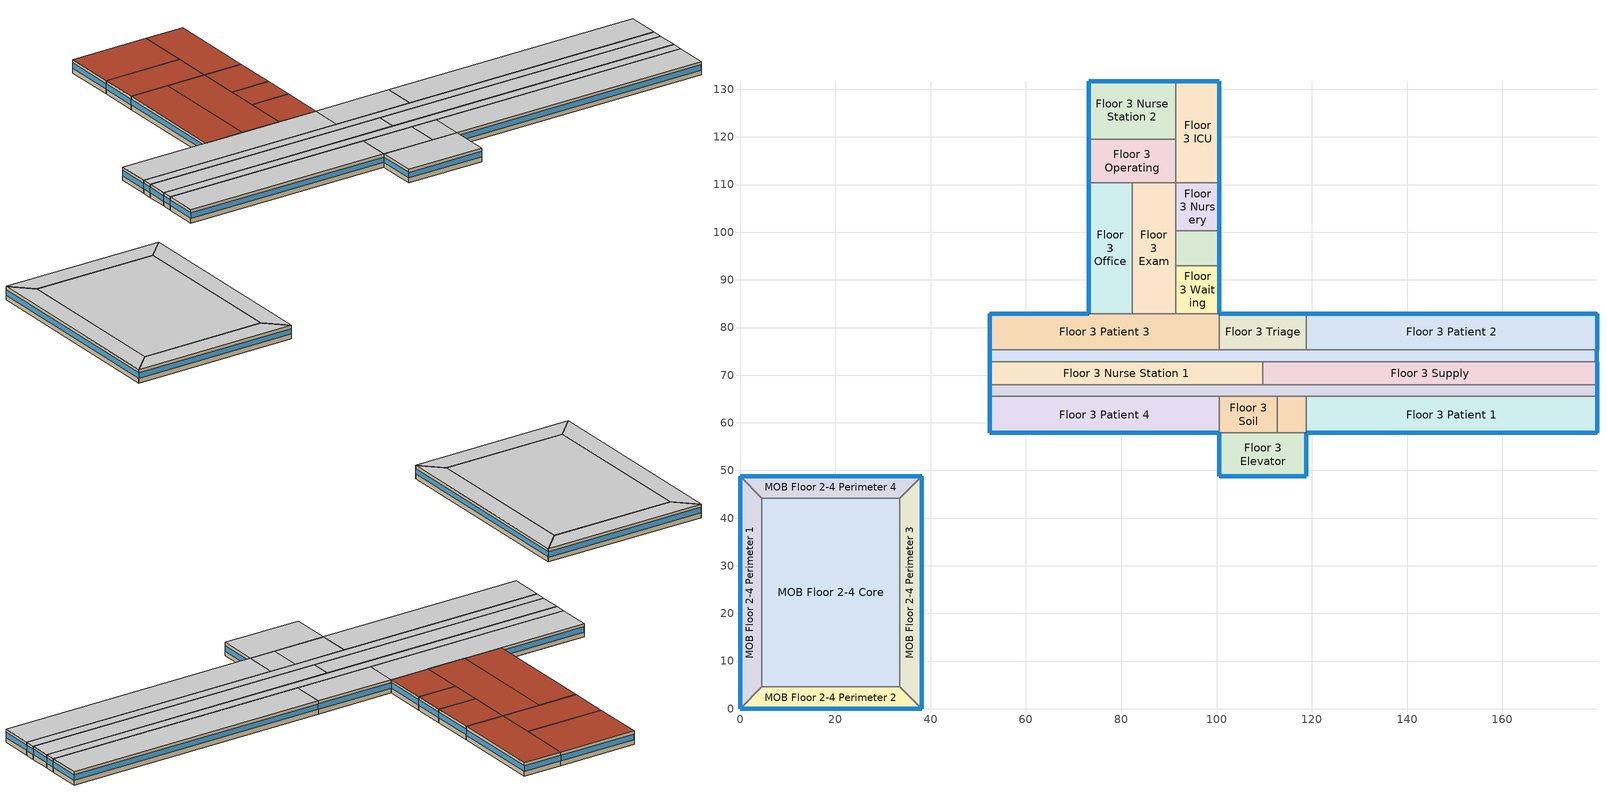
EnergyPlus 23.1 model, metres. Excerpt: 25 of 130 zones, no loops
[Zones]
Floor 3 Clean
 floor adiabatic (INT-FLOOR-TOPSIDE): 118.87,65.53 118.87,57.91 112.78,57.91 112.78,65.53 z6.1
 wall adiabatic (Standard_Int-Wall): 112.78,65.53 112.78,57.91 118.87,57.91 118.87,65.53 112.78,65.53 z6.1:9.14
 ceiling adiabatic (INT-FLOOR-UNDERSIDE): 112.78,65.53 112.78,57.91 118.87,57.91 118.87,65.53 z9.14
MOB Floor 2-4 Perimeter 4
 floor adiabatic (INT-FLOOR-TOPSIDE): 38.1,48.77 33.53,44.2 4.57,44.2 0,48.77 z6.1
 wall outside (Steel-Framed_R-13 + R-3.8 ci_Ext-wall): 38.1,48.77 0,48.77 z6.1:9.14
 wall adiabatic (Standard_Int-Wall): 0,48.77 4.57,44.2 33.53,44.2 38.1,48.77 z6.1:9.14
 window (std_window_UValue_3.237_SHGC_0.49_VT_0.622): 38.05,48.77 0.05,48.77 z7.2:8.42
 ceiling adiabatic (INT-FLOOR-UNDERSIDE): 0,48.77 4.57,44.2 33.53,44.2 38.1,48.77 z9.14
Floor 3 Exam
 floor adiabatic (INT-FLOOR-TOPSIDE): 91.44,110.34 91.44,82.91 82.3,82.91 82.3,110.34 z6.1
 wall adiabatic (Standard_Int-Wall): 91.44,110.34 82.3,110.34 82.3,82.91 91.44,82.91 91.44,110.34 z6.1:9.14
 roof outside (IEAD_R-15 ci_Roof): 82.3,110.34 82.3,82.91 91.44,82.91 91.44,110.34 z9.14
Floor 3 Nurse Station 2
 floor adiabatic (INT-FLOOR-TOPSIDE): 91.44,131.67 91.44,119.48 73.15,119.48 73.15,131.67 z6.1
 wall outside (Steel-Framed_R-13 + R-3.8 ci_Ext-wall): 91.44,131.67 73.15,131.67 73.15,119.48 z6.1:9.14
 wall adiabatic (Standard_Int-Wall): 73.15,119.48 91.44,119.48 91.44,131.67 z6.1:9.14
 window (std_window_UValue_3.237_SHGC_0.49_VT_0.622): 91.39,131.67 73.2,131.67 z7.2:8.42
 window (std_window_UValue_3.237_SHGC_0.39_VT_0.495_west): 73.15,131.62 73.15,119.53 z7.2:8.43
 roof outside (IEAD_R-15 ci_Roof): 73.15,131.67 73.15,119.48 91.44,119.48 91.44,131.67 z9.14
Floor 3 Patient 2
 floor adiabatic (INT-FLOOR-TOPSIDE): 179.83,82.91 179.83,75.29 118.87,75.29 118.87,82.91 z6.1
 wall outside (Steel-Framed_R-13 + R-3.8 ci_Ext-wall): 179.83,75.29 179.83,82.91 118.87,82.91 z6.1:9.14
 wall adiabatic (Standard_Int-Wall): 118.87,82.91 118.87,75.29 179.83,75.29 z6.1:9.14
 window (std_window_UValue_3.237_SHGC_0.39_VT_0.495_east): 179.83,75.34 179.83,82.86 z7.2:8.43
 window (std_window_UValue_3.237_SHGC_0.49_VT_0.622): 179.78,82.91 118.92,82.91 z7.2:8.42
 ceiling adiabatic (INT-FLOOR-UNDERSIDE): 118.87,82.91 118.87,75.29 179.83,75.29 179.83,82.91 z9.14
Floor 3 Operating
 floor adiabatic (INT-FLOOR-TOPSIDE): 91.44,119.48 91.44,110.34 73.15,110.34 73.15,119.48 z6.1
 wall outside (Steel-Framed_R-13 + R-3.8 ci_Ext-wall): 73.15,119.48 73.15,110.34 z6.1:9.14
 wall adiabatic (Standard_Int-Wall): 73.15,110.34 91.44,110.34 91.44,119.48 73.15,119.48 z6.1:9.14
 window (std_window_UValue_3.237_SHGC_0.39_VT_0.495_west): 73.15,119.43 73.15,110.39 z7.2:8.43
 roof outside (IEAD_R-15 ci_Roof): 73.15,119.48 73.15,110.34 91.44,110.34 91.44,119.48 z9.14
Floor 3 Nursery
 floor adiabatic (INT-FLOOR-TOPSIDE): 100.58,110.34 100.58,100.28 91.44,100.28 91.44,110.34 z6.1
 wall outside (Steel-Framed_R-13 + R-3.8 ci_Ext-wall): 100.58,100.28 100.58,110.34 z6.1:9.14
 wall adiabatic (Standard_Int-Wall): 100.58,110.34 91.44,110.34 91.44,100.28 100.58,100.28 z6.1:9.14
 window (std_window_UValue_3.237_SHGC_0.39_VT_0.495_east): 100.58,100.33 100.58,110.29 z7.2:8.43
 roof outside (IEAD_R-15 ci_Roof): 91.44,110.34 91.44,100.28 100.58,100.28 100.58,110.34 z9.14
MOB Floor 2-4 Perimeter 2
 floor adiabatic (INT-FLOOR-TOPSIDE): 38.1,0 0,0 4.57,4.57 33.53,4.57 z6.1
 wall outside (Steel-Framed_R-13 + R-3.8 ci_Ext-wall): 0,0 38.1,0 z6.1:9.14
 wall adiabatic (Standard_Int-Wall): 38.1,0 33.53,4.57 4.57,4.57 0,0 z6.1:9.14
 window (std_window_UValue_3.237_SHGC_0.39_VT_0.495): 0.05,0 38.05,0 z7.2:8.42
 ceiling adiabatic (INT-FLOOR-UNDERSIDE): 4.57,4.57 0,0 38.1,0 33.53,4.57 z9.14
Floor 3 Patient 1
 floor adiabatic (INT-FLOOR-TOPSIDE): 179.83,65.53 179.83,57.91 118.87,57.91 118.87,65.53 z6.1
 wall outside (Steel-Framed_R-13 + R-3.8 ci_Ext-wall): 118.87,57.91 179.83,57.91 179.83,65.53 z6.1:9.14
 wall adiabatic (Standard_Int-Wall): 179.83,65.53 118.87,65.53 118.87,57.91 z6.1:9.14
 window (std_window_UValue_3.237_SHGC_0.39_VT_0.495): 118.92,57.91 179.78,57.91 z7.2:8.42
 window (std_window_UValue_3.237_SHGC_0.39_VT_0.495_east): 179.83,57.96 179.83,65.48 z7.2:8.43
 ceiling adiabatic (INT-FLOOR-UNDERSIDE): 118.87,65.53 118.87,57.91 179.83,57.91 179.83,65.53 z9.14
MOB Floor 2-4 Perimeter 3
 floor adiabatic (INT-FLOOR-TOPSIDE): 38.1,48.77 38.1,0 33.53,4.57 33.53,44.2 z6.1
 wall outside (Steel-Framed_R-13 + R-3.8 ci_Ext-wall): 38.1,0 38.1,48.77 z6.1:9.14
 wall adiabatic (Standard_Int-Wall): 38.1,48.77 33.53,44.2 33.53,4.57 38.1,0 z6.1:9.14
 window (std_window_UValue_3.237_SHGC_0.39_VT_0.495_east): 38.1,0.05 38.1,48.72 z7.2:8.42
 ceiling adiabatic (INT-FLOOR-UNDERSIDE): 33.53,44.2 33.53,4.57 38.1,0 38.1,48.77 z9.14
Floor 3 Patient 3
 floor adiabatic (INT-FLOOR-TOPSIDE): 100.58,82.91 100.58,75.29 52.43,75.29 52.43,82.91 z6.1
 wall outside (Steel-Framed_R-13 + R-3.8 ci_Ext-wall): 73.15,82.91 52.43,82.91 52.43,75.29 z6.1:9.14
 wall adiabatic (Standard_Int-Wall): 52.43,75.29 100.58,75.29 100.58,82.91 73.15,82.91 z6.1:9.14
 window (std_window_UValue_3.237_SHGC_0.49_VT_0.622): 73.1,82.91 52.48,82.91 z7.2:8.42
 window (std_window_UValue_3.237_SHGC_0.39_VT_0.495_west): 52.43,82.86 52.43,75.34 z7.2:8.43
 ceiling adiabatic (INT-FLOOR-UNDERSIDE): 52.43,82.91 52.43,75.29 100.58,75.29 100.58,82.91 z9.14
MOB Floor 2-4 Perimeter 1
 floor adiabatic (INT-FLOOR-TOPSIDE): 0,48.77 4.57,44.2 4.57,4.57 0,0 z6.1
 wall outside (Steel-Framed_R-13 + R-3.8 ci_Ext-wall): 0,48.77 0,0 z6.1:9.14
 wall adiabatic (Standard_Int-Wall): 0,0 4.57,4.57 4.57,44.2 0,48.77 z6.1:9.14
 window (std_window_UValue_3.237_SHGC_0.39_VT_0.495_west): 0,48.72 0,0.05 z7.2:8.42
 ceiling adiabatic (INT-FLOOR-UNDERSIDE): 0,48.77 0,0 4.57,4.57 4.57,44.2 z9.14
Floor 3 Nurse Station 1
 floor adiabatic (INT-FLOOR-TOPSIDE): 109.73,72.85 109.73,67.97 52.43,67.97 52.43,72.85 z6.1
 wall outside (Steel-Framed_R-13 + R-3.8 ci_Ext-wall): 52.43,72.85 52.43,67.97 z6.1:9.14
 wall adiabatic (Standard_Int-Wall): 52.43,67.97 109.73,67.97 109.73,72.85 52.43,72.85 z6.1:9.14
 window (std_window_UValue_3.237_SHGC_0.39_VT_0.495_west): 52.43,72.8 52.43,68.02 z7.2:8.44
 ceiling adiabatic (INT-FLOOR-UNDERSIDE): 52.43,72.85 52.43,67.97 109.73,67.97 109.73,72.85 z9.14
Floor 3 Procedure
 floor adiabatic (INT-FLOOR-TOPSIDE): 100.58,100.28 100.58,92.96 91.44,92.96 91.44,100.28 z6.1
 wall outside (Steel-Framed_R-13 + R-3.8 ci_Ext-wall): 100.58,92.96 100.58,100.28 z6.1:9.14
 wall adiabatic (Standard_Int-Wall): 100.58,100.28 91.44,100.28 91.44,92.96 100.58,92.96 z6.1:9.14
 window (std_window_UValue_3.237_SHGC_0.39_VT_0.495_east): 100.58,93.01 100.58,100.23 z7.2:8.43
 roof outside (IEAD_R-15 ci_Roof): 91.44,100.28 91.44,92.96 100.58,92.96 100.58,100.28 z9.14
MOB Floor 2-4 Core
 floor adiabatic (INT-FLOOR-TOPSIDE): 33.53,44.2 33.53,4.57 4.57,4.57 4.57,44.2 z6.1
 wall adiabatic (Standard_Int-Wall): 4.57,44.2 4.57,4.57 33.53,4.57 33.53,44.2 4.57,44.2 z6.1:9.14
 ceiling adiabatic (INT-FLOOR-UNDERSIDE): 4.57,44.2 4.57,4.57 33.53,4.57 33.53,44.2 z9.14
Floor 3 Supply
 floor adiabatic (INT-FLOOR-TOPSIDE): 179.83,72.85 179.83,67.97 109.73,67.97 109.73,72.85 z6.1
 wall outside (Steel-Framed_R-13 + R-3.8 ci_Ext-wall): 179.83,67.97 179.83,72.85 z6.1:9.14
 wall adiabatic (Standard_Int-Wall): 179.83,72.85 109.73,72.85 109.73,67.97 179.83,67.97 z6.1:9.14
 window (std_window_UValue_3.237_SHGC_0.39_VT_0.495_east): 179.83,68.02 179.83,72.8 z7.2:8.44
 ceiling adiabatic (INT-FLOOR-UNDERSIDE): 109.73,72.85 109.73,67.97 179.83,67.97 179.83,72.85 z9.14
Floor 3 Patient 4
 floor adiabatic (INT-FLOOR-TOPSIDE): 100.58,65.53 100.58,57.91 52.43,57.91 52.43,65.53 z6.1
 wall outside (Steel-Framed_R-13 + R-3.8 ci_Ext-wall): 52.43,65.53 52.43,57.91 100.58,57.91 z6.1:9.14
 wall adiabatic (Standard_Int-Wall): 100.58,57.91 100.58,65.53 52.43,65.53 z6.1:9.14
 window (std_window_UValue_3.237_SHGC_0.39_VT_0.495_west): 52.43,65.48 52.43,57.96 z7.2:8.43
 window (std_window_UValue_3.237_SHGC_0.39_VT_0.495): 52.48,57.91 100.53,57.91 z7.2:8.42
 ceiling adiabatic (INT-FLOOR-UNDERSIDE): 52.43,65.53 52.43,57.91 100.58,57.91 100.58,65.53 z9.14
Floor 3 Waiting
 floor adiabatic (INT-FLOOR-TOPSIDE): 100.58,92.96 100.58,82.91 91.44,82.91 91.44,92.96 z6.1
 wall outside (Steel-Framed_R-13 + R-3.8 ci_Ext-wall): 100.58,82.91 100.58,92.96 z6.1:9.14
 wall adiabatic (Standard_Int-Wall): 100.58,92.96 91.44,92.96 91.44,82.91 100.58,82.91 z6.1:9.14
 window (std_window_UValue_3.237_SHGC_0.39_VT_0.495_east): 100.58,82.96 100.58,92.91 z7.2:8.43
 roof outside (IEAD_R-15 ci_Roof): 91.44,92.96 91.44,82.91 100.58,82.91 100.58,92.96 z9.14
Floor 3 Office
 floor adiabatic (INT-FLOOR-TOPSIDE): 82.3,110.34 82.3,82.91 73.15,82.91 73.15,110.34 z6.1
 wall outside (Steel-Framed_R-13 + R-3.8 ci_Ext-wall): 73.15,110.34 73.15,82.91 z6.1:9.14
 wall adiabatic (Standard_Int-Wall): 73.15,82.91 82.3,82.91 82.3,110.34 73.15,110.34 z6.1:9.14
 window (std_window_UValue_3.237_SHGC_0.39_VT_0.495_west): 73.15,110.29 73.15,82.96 z7.2:8.42
 roof outside (IEAD_R-15 ci_Roof): 73.15,110.34 73.15,82.91 82.3,82.91 82.3,110.34 z9.14
Floor 3 Triage
 floor adiabatic (INT-FLOOR-TOPSIDE): 118.87,82.91 118.87,75.29 100.58,75.29 100.58,82.91 z6.1
 wall outside (Steel-Framed_R-13 + R-3.8 ci_Ext-wall): 118.87,82.91 100.58,82.91 z6.1:9.14
 wall adiabatic (Standard_Int-Wall): 100.58,82.91 100.58,75.29 118.87,75.29 118.87,82.91 z6.1:9.14
 window (std_window_UValue_3.237_SHGC_0.49_VT_0.622): 118.82,82.91 100.63,82.91 z7.2:8.42
 ceiling adiabatic (INT-FLOOR-UNDERSIDE): 100.58,82.91 100.58,75.29 118.87,75.29 118.87,82.91 z9.14
Floor 3 Soil
 floor adiabatic (INT-FLOOR-TOPSIDE): 112.78,65.53 112.78,57.91 100.58,57.91 100.58,65.53 z6.1
 wall adiabatic (Standard_Int-Wall): 100.58,65.53 100.58,57.91 112.78,57.91 112.78,65.53 100.58,65.53 z6.1:9.14
 ceiling adiabatic (INT-FLOOR-UNDERSIDE): 100.58,65.53 100.58,57.91 112.78,57.91 112.78,65.53 z9.14
Floor 3 Patient Corridor 1
 floor adiabatic (INT-FLOOR-TOPSIDE): 179.83,67.97 179.83,65.53 52.43,65.53 52.43,67.97 z6.1
 wall outside (Steel-Framed_R-13 + R-3.8 ci_Ext-wall): 179.83,65.53 179.83,67.97 / 52.43,67.97 52.43,65.53 z6.1:9.14
 wall adiabatic (Standard_Int-Wall): 179.83,67.97 52.43,67.97 / 52.43,65.53 179.83,65.53 z6.1:9.14
 window (std_window_UValue_3.237_SHGC_0.39_VT_0.495_east): 179.83,65.58 179.83,67.92 z7.2:8.47
 window (std_window_UValue_3.237_SHGC_0.39_VT_0.495_west): 52.43,67.92 52.43,65.58 z7.2:8.47
 ceiling adiabatic (INT-FLOOR-UNDERSIDE): 52.43,67.97 52.43,65.53 179.83,65.53 179.83,67.97 z9.14
Floor 3 ICU
 floor adiabatic (INT-FLOOR-TOPSIDE): 100.58,131.67 100.58,110.34 91.44,110.34 91.44,131.67 z6.1
 wall outside (Steel-Framed_R-13 + R-3.8 ci_Ext-wall): 100.58,110.34 100.58,131.67 91.44,131.67 z6.1:9.14
 wall adiabatic (Standard_Int-Wall): 91.44,131.67 91.44,110.34 100.58,110.34 z6.1:9.14
 window (std_window_UValue_3.237_SHGC_0.39_VT_0.495_east): 100.58,110.39 100.58,131.62 z7.2:8.42
 window (std_window_UValue_3.237_SHGC_0.49_VT_0.622): 100.53,131.67 91.49,131.67 z7.2:8.43
 roof outside (IEAD_R-15 ci_Roof): 91.44,131.67 91.44,110.34 100.58,110.34 100.58,131.67 z9.14
Floor 3 Elevator
 floor adiabatic (INT-FLOOR-TOPSIDE): 118.87,57.91 118.87,48.77 100.58,48.77 100.58,57.91 z6.1
 wall outside (Steel-Framed_R-13 + R-3.8 ci_Ext-wall): 100.58,57.91 100.58,48.77 118.87,48.77 118.87,57.91 z6.1:9.14
 wall adiabatic (Standard_Int-Wall): 118.87,57.91 100.58,57.91 z6.1:9.14
 window (std_window_UValue_3.237_SHGC_0.39_VT_0.495_west): 100.58,57.86 100.58,48.82 z7.2:8.43
 window (std_window_UValue_3.237_SHGC_0.39_VT_0.495): 100.63,48.77 118.82,48.77 z7.2:8.42
 window (std_window_UValue_3.237_SHGC_0.39_VT_0.495_east): 118.87,48.82 118.87,57.86 z7.2:8.43
 ceiling adiabatic (INT-FLOOR-UNDERSIDE): 100.58,57.91 100.58,48.77 118.87,48.77 118.87,57.91 z9.14
Floor 3 Patient Corridor 2
 floor adiabatic (INT-FLOOR-TOPSIDE): 179.83,75.29 179.83,72.85 52.43,72.85 52.43,75.29 z6.1
 wall outside (Steel-Framed_R-13 + R-3.8 ci_Ext-wall): 179.83,72.85 179.83,75.29 / 52.43,75.29 52.43,72.85 z6.1:9.14
 wall adiabatic (Standard_Int-Wall): 52.43,72.85 179.83,72.85 / 179.83,75.29 52.43,75.29 z6.1:9.14
 window (std_window_UValue_3.237_SHGC_0.39_VT_0.495_east): 179.83,72.9 179.83,75.24 z7.2:8.47
 window (std_window_UValue_3.237_SHGC_0.39_VT_0.495_west): 52.43,75.24 52.43,72.9 z7.2:8.47
 ceiling adiabatic (INT-FLOOR-UNDERSIDE): 52.43,75.29 52.43,72.85 179.83,72.85 179.83,75.29 z9.14
[Building]
Large Hospital TSD Baseline Model: Loads convergence tolerance value=0.04; Maximum number of warmup days=25; Minimum number of warmup days=6; North axis=0; Solar distribution=FullInteriorAndExterior; Temperature convergence tolerance value=0.2; Terrain=City
[Site:GroundTemperature:BuildingSurface]
19.527, 19.502, 19.536, 19.598, 20.002, 21.64, 22.225, 22.375, 21.449, 20.121, 19.802, 19.633
[Site:Location]
USA IL-CHICAGO-OHARE: Elevation=190; Latitude=41.77; Longitude=-87.75; Time zone=-6
[Site:WaterMainsTemperature]
Annual average outdoor air temperature=9.69; Calculation method=Correlation; Maximum difference in monthly average outdoor air temperatures=28.1
[SizingPeriod:DesignDay] Barometric pressure=99063; Day of month=21; Daylight saving time indicator=No; Humidity condition type=WetBulb; Rain indicator=No; Snow indicator=No; Solar model indicator=ASHRAEClearSky
Name | Daily dry bulb temperature range | Day type | Maximum dry bulb temperature | Month | Sky clearness | Wetbulb or dewpoint at maximum dry bulb | Wind direction | Wind speed
CHICAGO Ann Clg .4% Condns DB=>MWB | 10.7 | SummerDesignDay | 33.2 | 7 | 1 | 23.8 | 230 | 5.3
CHICAGO Ann Clg .4% Condns WB=>MDB | 10.7 | SummerDesignDay | 31.2 | 7 | 1 | 25.5 | 230 | 5.3
CHICAGO Ann Htg 99.6% Condns DB | 0 | WinterDesignDay | -20.6 | 1 | 0 | -20.6 | 270 | 4.9
[Construction]
IEAD_R-15 ci_Roof: Roof Membrane, Roof Insulation, Metal Decking
INT-FLOOR-TOPSIDE: Std MAT-CC05 4  MW CONCRETE, Std CP02 CARPET PAD
INT-FLOOR-UNDERSIDE: Std CP02 CARPET PAD, Std MAT-CC05 4  MW CONCRETE
InteriorFurnishings: Std Wood 6inch
Standard_Int-Wall: GP01 1/2 GYPSUM, GP01 1/2 GYPSUM
Steel-Framed_R-13 + R-3.8 ci_Ext-wall: MAT-SHEATH, Wall Insulation [6], 1/2IN Gypsum
std_window_UValue_3.237_SHGC_0.39_VT_0.495; std_window_UValue_3.237_SHGC_0.39_VT_0.495_east; std_window_UValue_3.237_SHGC_0.39_VT_0.495_west: Theoretical Glass [131]
std_window_UValue_3.237_SHGC_0.49_VT_0.622: Theoretical Glass [132]
[Material] Thermal absorptance=0.9
Name | Conductivity | Density | Roughness | Solar absorptance | Specific heat | Thickness | Visible absorptance
1/2IN Gypsum | 0.16 | 784.9 | Smooth | 0.92 | 830 | 0.0127 | 0.92
GP01 1/2 GYPSUM | 0.16 | 800 | Smooth | 0.7 | 1090 | 0.0127 | 0.5
Metal Decking | 45.006 | 7680 | MediumSmooth | 0.7 | 418.4 | 0.0015 | 0.3
Roof Insulation | 0.049 | 265 | MediumRough | 0.7 | 836.8 | 0.125 | 0.7
Roof Membrane | 0.16 | 1121.29 | VeryRough | 0.7 | 1460 | 0.0095 | 0.7
Std MAT-CC05 4  MW CONCRETE | 0.858 | 1968 | Rough | 0.7 | 836.8 | 0.1 | 0.2
Std Wood 6inch | 0.12 | 540 | MediumSmooth | 0.7 | 1210 | 0.15 | 0.7
Wall Insulation [6] | 0.045 | 265 | MediumRough | 0.7 | 836.8 | 0.0678 | 0.7
[Material:NoMass] Solar absorptance=0.7; Thermal absorptance=0.9
Name | Roughness | Thermal resistance | Visible absorptance
MAT-SHEATH | Rough | 0.3626 | 0.7
Std CP02 CARPET PAD | VeryRough | 0.21648 | 0.8
[WindowMaterial:Glazing] Back side infrared hemispherical emissivity=0.9; Conductivity=0.0199; Dirt correction factor for solar and visible transmittance=1; Front side infrared hemispherical emissivity=0.9; Infrared transmittance at normal incidence=0; Optical data type=SpectralAverage; Solar diffusing=No; Thickness=0.003
Name | Back side solar reflectance at normal incidence | Back side visible reflectance at normal incidence | Front side solar reflectance at normal incidence | Front side visible reflectance at normal incidence | Solar transmittance at normal incidence | Visible transmittance at normal incidence
Theoretical Glass [131] | 0.5668 | 0.455 | 0.5668 | 0.455 | 0.3832 | 0.495
Theoretical Glass [132] | 0.4674 | 0.3284 | 0.4674 | 0.3284 | 0.4826 | 0.6216
[ElectricEquipment] Design level calculation method=EquipmentLevel; End use subcategory=General; Fraction latent=0; Fraction lost=0; Fraction radiant=0.5
Name | Design level | Schedule | Zone or zonelist or space or spacelist
Floor 3 Clean_ElecPlug_Equip | 1000.1 | BLDG_EQUIP_SCH_24_7 | Floor 3 Clean
Floor 3 Elevator_ElecPlug_Equip | 180.6035 | BLDG_EQUIP_SCH_24_7 | Floor 3 Elevator
Floor 3 Exam_ElecPlug_Equip | 2699.02 | BLDG_EQUIP_SCH_OFFICE | Floor 3 Exam
Floor 3 ICU_ElecPlug_Equip; Floor 3 ICU_ElecProcess_Equip | 2099.24 | BLDG_EQUIP_SCH_24_7 | Floor 3 ICU
Floor 3 Nurse Station 1_ElecPlug_Equip | 751.7268 | BLDG_EQUIP_SCH_24_7 | Floor 3 Nurse Station 1
Floor 3 Nurse Station 1_ElecProcess_Equip | 1503.45 | BLDG_EQUIP_SCH_24_7 | Floor 3 Nurse Station 1
Floor 3 Nurse Station 2_ElecPlug_Equip | 599.782 | BLDG_EQUIP_SCH_24_7 | Floor 3 Nurse Station 2
Floor 3 Nurse Station 2_ElecProcess_Equip | 1199.56 | BLDG_EQUIP_SCH_24_7 | Floor 3 Nurse Station 2
Floor 3 Nursery_ElecPlug_Equip | 989.6403 | BLDG_EQUIP_SCH_24_7 | Floor 3 Nursery
Floor 3 Office_ElecPlug_Equip | 1349.51 | BLDG_EQUIP_SCH_OFFICE | Floor 3 Office
Floor 3 Operating_ElecPlug_Equip | 1799.42 | BLDG_EQUIP_SCH_24_7 | Floor 3 Operating
Floor 3 Operating_ElecProcess_Equip | 5399.95 | BLDG_EQUIP_SCH_24_7 | Floor 3 Operating
Floor 3 Patient 1_ElecPlug_Equip | 4998.18 | BLDG_EQUIP_SCH_24_7 | Floor 3 Patient 1
Floor 3 Patient 2_ElecPlug_Equip | 4998.18 | BLDG_EQUIP_SCH_24_7 | Floor 3 Patient 2
Floor 3 Patient 3_ElecPlug_Equip | 3948.565 | BLDG_EQUIP_SCH_24_7 | Floor 3 Patient 3
Floor 3 Patient 4_ElecPlug_Equip | 3948.565 | BLDG_EQUIP_SCH_24_7 | Floor 3 Patient 4
Floor 3 Patient Corridor 1_ElecPlug_Equip | 335.5201 | BLDG_EQUIP_SCH_24_7 | Floor 3 Patient Corridor 1
Floor 3 Patient Corridor 2_ElecPlug_Equip | 335.5201 | BLDG_EQUIP_SCH_24_7 | Floor 3 Patient Corridor 2
Floor 3 Procedure_ElecPlug_Equip | 719.7384 | BLDG_EQUIP_SCH_OFFICE | Floor 3 Procedure
Floor 3 Procedure_ElecProcess_Equip | 2159.88 | BLDG_EQUIP_SCH_OFFICE | Floor 3 Procedure
Floor 3 Supply_ElecPlug_Equip | 3678.66 | BLDG_EQUIP_SCH_24_7 | Floor 3 Supply
Floor 3 Triage_ElecPlug_Equip | 1499.46 | BLDG_EQUIP_SCH_24_7 | Floor 3 Triage
Floor 3 Waiting_ElecPlug_Equip | 99.3319 | BLDG_EQUIP_SCH_24_7 | Floor 3 Waiting
MOB Floor 2-4 Core_ElecPlug_Equip | 6172.76 | BLDG_EQUIP_SCH_OFFICE | MOB Floor 2-4 Core
MOB Floor 2-4 Perimeter 1_ElecPlug_Equip | 1087.1 | BLDG_EQUIP_SCH_OFFICE | MOB Floor 2-4 Perimeter 1
MOB Floor 2-4 Perimeter 2_ElecPlug_Equip | 824.7003 | BLDG_EQUIP_SCH_OFFICE | MOB Floor 2-4 Perimeter 2
MOB Floor 2-4 Perimeter 3_ElecPlug_Equip | 1087.1 | BLDG_EQUIP_SCH_OFFICE | MOB Floor 2-4 Perimeter 3
MOB Floor 2-4 Perimeter 4_ElecPlug_Equip | 824.7003 | BLDG_EQUIP_SCH_OFFICE | MOB Floor 2-4 Perimeter 4
[Exterior:FuelEquipment]
MOB Floor 5 Perimeter 4_Building Elevators: Design level=203699; End use subcategory=General; Fuel use type=Electricity; Schedule=BLDG_ELEVATORS
[Exterior:Lights]
Exterior Facade Lighting: Control option=AstronomicalClock; Design level=11750; End use subcategory=Exterior Facade Lighting; Schedule=ALWAYS_ON
[InternalMass] Construction=InteriorFurnishings
Name | Zone or zonelist | Surface area
Floor 3 Clean Internal Mass | Floor 3 Clean | 92.903
Floor 3 Elevator Internal Mass | Floor 3 Elevator | 334.4509
Floor 3 Exam Internal Mass | Floor 3 Exam | 501.6764
Floor 3 ICU Internal Mass | Floor 3 ICU | 390.1928
Floor 3 Nurse Station 1 Internal Mass | Floor 3 Nurse Station 1 | 558.9047
Floor 3 Nurse Station 2 Internal Mass | Floor 3 Nurse Station 2 | 445.9346
Floor 3 Nursery Internal Mass | Floor 3 Nursery | 183.948
Floor 3 Office Internal Mass | Floor 3 Office | 501.6764
Floor 3 Operating Internal Mass | Floor 3 Operating | 334.4656
Floor 3 Patient 1 Internal Mass | Floor 3 Patient 1 | 929.0304
Floor 3 Patient 2 Internal Mass | Floor 3 Patient 2 | 929.0304
Floor 3 Patient 3 Internal Mass | Floor 3 Patient 3 | 733.934
Floor 3 Patient 4 Internal Mass | Floor 3 Patient 4 | 733.934
Floor 3 Patient Corridor 1 Internal Mass | Floor 3 Patient Corridor 1 | 621.3336
Floor 3 Patient Corridor 2 Internal Mass | Floor 3 Patient Corridor 2 | 621.3336
Floor 3 Procedure Internal Mass | Floor 3 Procedure | 133.7804
Floor 3 Soil Internal Mass | Floor 3 Soil | 185.8061
Floor 3 Supply Internal Mass | Floor 3 Supply | 683.7664
Floor 3 Triage Internal Mass | Floor 3 Triage | 278.7091
Floor 3 Waiting Internal Mass | Floor 3 Waiting | 183.948
MOB Floor 2-4 Core Internal Mass | MOB Floor 2-4 Core | 2294.71
MOB Floor 2-4 Perimeter 1 Internal Mass | MOB Floor 2-4 Perimeter 1 | 404.1282
MOB Floor 2-4 Perimeter 2 Internal Mass | MOB Floor 2-4 Perimeter 2 | 306.58
MOB Floor 2-4 Perimeter 3 Internal Mass | MOB Floor 2-4 Perimeter 3 | 404.1282
MOB Floor 2-4 Perimeter 4 Internal Mass | MOB Floor 2-4 Perimeter 4 | 306.58
[Lights] Design level calculation method=LightingLevel; End use subcategory=General; Fraction radiant=0.7; Fraction replaceable=1; Fraction visible=0.2; Return air fraction=0; Return air fraction calculated from plenum temperature=No
Name | Lighting level | Schedule | Zone or zonelist or space or spacelist
Floor 3 Clean_Lights | 549.986 | BLDG_LIGHT_SCH_24_7 | Floor 3 Clean
Floor 3 Elevator_Lights | 2339.48 | BLDG_LIGHT_SCH_24_7 | Floor 3 Elevator
Floor 3 Exam_Lights | 4051.04 | BLDG_LIGHT_SCH_OFFICE | Floor 3 Exam
Floor 3 ICU_Lights | 1679.78 | BLDG_LIGHT_SCH_24_7 | Floor 3 ICU
Floor 3 Nurse Station 1_Lights | 3006.91 | BLDG_LIGHT_SCH_24_7 | Floor 3 Nurse Station 1
Floor 3 Nurse Station 2_Lights | 2399.13 | BLDG_LIGHT_SCH_24_7 | Floor 3 Nurse Station 2
Floor 3 Nursery_Lights | 594.1521 | BLDG_LIGHT_SCH_24_7 | Floor 3 Nursery
Floor 3 Office_Lights | 2969.92 | BLDG_LIGHT_SCH_OFFICE | Floor 3 Office
Floor 3 Operating_Lights | 3960.07 | BLDG_LIGHT_SCH_24_7 | Floor 3 Operating
Floor 3 Patient 1_Lights | 3497.8 | BLDG_LIGHT_SCH_PATIENT | Floor 3 Patient 1
Floor 3 Patient 2_Lights | 3497.8 | BLDG_LIGHT_SCH_PATIENT | Floor 3 Patient 2
Floor 3 Patient 3_Lights | 2763.26 | BLDG_LIGHT_SCH_PATIENT | Floor 3 Patient 3
Floor 3 Patient 4_Lights | 2763.26 | BLDG_LIGHT_SCH_PATIENT | Floor 3 Patient 4
Floor 3 Patient Corridor 1_Lights | 3342.77 | BLDG_LIGHT_SCH_24_7 | Floor 3 Patient Corridor 1
Floor 3 Patient Corridor 2_Lights | 3342.77 | BLDG_LIGHT_SCH_24_7 | Floor 3 Patient Corridor 2
Floor 3 Procedure_Lights | 1943.83 | BLDG_LIGHT_SCH_OFFICE | Floor 3 Procedure
Floor 3 Soil_Lights | 1099.972 | BLDG_LIGHT_SCH_24_7 | Floor 3 Soil
Floor 3 Supply_Lights | 5152.18 | BLDG_LIGHT_SCH_24_7 | Floor 3 Supply
Floor 3 Triage_Lights | 4049.64 | BLDG_LIGHT_SCH_24_7 | Floor 3 Triage
Floor 3 Waiting_Lights | 1286.72 | BLDG_LIGHT_SCH_24_7 | Floor 3 Waiting
MOB Floor 2-4 Core_Lights | 13584.7 | BLDG_LIGHT_SCH_OFFICE | MOB Floor 2-4 Core
MOB Floor 2-4 Perimeter 1_Lights | 2392.44 | BLDG_LIGHT_SCH_OFFICE | MOB Floor 2-4 Perimeter 1
MOB Floor 2-4 Perimeter 2_Lights | 1814.95 | BLDG_LIGHT_SCH_OFFICE | MOB Floor 2-4 Perimeter 2
MOB Floor 2-4 Perimeter 3_Lights | 2392.44 | BLDG_LIGHT_SCH_OFFICE | MOB Floor 2-4 Perimeter 3
MOB Floor 2-4 Perimeter 4_Lights | 1814.95 | BLDG_LIGHT_SCH_OFFICE | MOB Floor 2-4 Perimeter 4
[People] Activity level schedule=ACTIVITY_SCH; Air velocity schedule=AIR_VELO_SCH; Clothing insulation calculation method=ClothingInsulationSchedule; Clothing insulation schedule=CLOTHING_SCH; Enable ashrae 55 comfort warnings=No; Fraction radiant=0.3; Mean radiant temperature calculation type=ZoneAveraged; Number of people calculation method=People; Sensible heat fraction=Autocalculate; Thermal comfort model 1 type=Fanger; Work efficiency schedule=WORK_EFF_SCH
Name | Number of people | Number of people schedule | Zone or zonelist or space or spacelist
Floor 3 Clean People | 2.4991 | BLDG_OCC_SCH_24_7 | Floor 3 Clean
Floor 3 Elevator People | 53.9971 | BLDG_OCC_SCH_24_7 | Floor 3 Elevator
Floor 3 Exam People | 13.4951 | BLDG_OCC_SCH_OFFICE | Floor 3 Exam
Floor 3 ICU People | 10.4962 | BLDG_OCC_SCH_24_7 | Floor 3 ICU
Floor 3 Nurse Station 1 People | 15.0345 | BLDG_OCC_SCH_24_7 | Floor 3 Nurse Station 1
Floor 3 Nurse Station 2 People | 11.9956 | BLDG_OCC_SCH_24_7 | Floor 3 Nurse Station 2
Floor 3 Nursery People | 4.9482 | BLDG_OCC_SCH_24_7 | Floor 3 Nursery
Floor 3 Office People | 13.4951 | BLDG_OCC_SCH_OFFICE | Floor 3 Office
Floor 3 Operating People | 8.9971 | BLDG_OCC_SCH_24_7 | Floor 3 Operating
Floor 3 Patient 1 People | 24.9909 | BLDG_OCC_SCH_PATIENT | Floor 3 Patient 1
Floor 3 Patient 2 People | 24.9909 | BLDG_OCC_SCH_PATIENT | Floor 3 Patient 2
Floor 3 Patient 3 People | 19.7428 | BLDG_OCC_SCH_PATIENT | Floor 3 Patient 3
Floor 3 Patient 4 People | 19.7428 | BLDG_OCC_SCH_PATIENT | Floor 3 Patient 4
Floor 3 Procedure People | 3.5987 | BLDG_OCC_SCH_OFFICE | Floor 3 Procedure
Floor 3 Soil People | 4.9982 | BLDG_OCC_SCH_24_7 | Floor 3 Soil
Floor 3 Triage People | 7.4973 | BLDG_OCC_SCH_24_7 | Floor 3 Triage
Floor 3 Waiting People | 29.6984 | BLDG_OCC_SCH_24_7 | Floor 3 Waiting
MOB Floor 2-4 Core People | 61.7276 | BLDG_OCC_SCH_OFFICE | MOB Floor 2-4 Core
MOB Floor 2-4 Perimeter 1 People | 10.871 | BLDG_OCC_SCH_OFFICE | MOB Floor 2-4 Perimeter 1
MOB Floor 2-4 Perimeter 2 People | 8.247 | BLDG_OCC_SCH_OFFICE | MOB Floor 2-4 Perimeter 2
MOB Floor 2-4 Perimeter 3 People | 10.871 | BLDG_OCC_SCH_OFFICE | MOB Floor 2-4 Perimeter 3
MOB Floor 2-4 Perimeter 4 People | 8.247 | BLDG_OCC_SCH_OFFICE | MOB Floor 2-4 Perimeter 4
[UtilityCost:Charge:Simple] Season=Annual
Name | Category variable | Cost per unit value or variable | Source variable | Tariff | Utility cost charge simple
UtilityCost:Charge:Simple 10 | EnergyCharges | 0.000536 | totalEnergy | PSI_CS_CommercialElectricService | QualPollutionControlAdjustEnergyCharge
UtilityCost:Charge:Simple 11 | EnergyCharges | 0.001127 | totalEnergy | PSI_CS_CommercialElectricService | SoxNoxRiderAdjustEnergyCharge
UtilityCost:Charge:Simple 12 | EnergyCharges | 2.1e-05 | totalEnergy | PSI_CS_CommercialElectricService | DSMRiderAdjustEnergyCharge
UtilityCost:Charge:Simple 13 | EnergyCharges | 3.4e-05 | totalEnergy | PSI_CS_CommercialElectricService | PurchPowerTrackerAdjustEnergyCharge
UtilityCost:Charge:Simple 14 | EnergyCharges | -0.000203 | totalEnergy | PSI_CS_CommercialElectricService | MidwestISOAdjustEnergyCharge
UtilityCost:Charge:Simple 15 | EnergyCharges | 0.000807 | totalEnergy | PSI_CS_CommercialElectricService | CleanCoalRiderEnergyCharge
UtilityCost:Charge:Simple 16 | Taxes | 0.08 | SubTotal | PSI_CS_CommercialElectricService | TaxofeightPercent
UtilityCost:Charge:Simple 17 | EnergyCharges | IN_MonthlyGasRates | totalEnergy | IN_EIAMonthlyRateGas | MonthlyRateGasCharge
UtilityCost:Charge:Simple 18 | Taxes | 0.08 | SubTotal | IN_EIAMonthlyRateGas | TaxofEightPercent
[UtilityCost:Qualify] Season=Annual; Threshold test=Count; Threshold value or variable=75; Variable=TotalDemand
Name | Number of months | Qualify type | Tariff | Utility cost qualify
UtilityCost:Qualify 1 | 12 | Minimum | PSI_LLF_LowLoadFactorService | MinDemand75kw
UtilityCost:Qualify 2 | 1 | Maximum | PSI_CS_CommercialElectricService | MaxDemand75kw
[UtilityCost:Tariff]
Name | Conversion factor choice | Group | Monthly charge or variable | Output meter | Demand window length
IN_EIAMonthlyRateGas | MCF | Comm Gas | 0 | NaturalGas:Facility
PSI_CS_CommercialElectricService | kWh | Comm Elect | 9.4 | ElectricityNet:Facility
PSI_LLF_LowLoadFactorService | kWh | Comm Elect | 15 | ElectricityNet:Facility | HalfHour
[UtilityCost:Variable]
IN_MonthlyGasRates: January value=8.22; February value=7.51; March value=8.97; April value=9.01; May value=9.16; June value=10.44; July value=10.32; August value=10.13; September value=9.2; October value=8.18; November value=7.83; December value=7.63; Tariff=IN_EIAMonthlyRateGas; Variable type=Currency
[Zone] Ceiling height=Autocalculate; Floor area=Autocalculate; Part of total floor area=Yes; Type=1
Name | Multiplier | Volume
Floor 3 Clean | 1 | 141.5842
Floor 3 Elevator | 1 | 509.7032
Floor 3 Exam; Floor 3 Office | 1 | 764.5549
Floor 3 ICU | 1 | 594.6538
Floor 3 Nurse Station 1 | 1 | 851.7707
Floor 3 Nurse Station 2 | 1 | 679.6043
Floor 3 Nursery; Floor 3 Waiting | 1 | 280.3368
Floor 3 Operating | 1 | 509.7255
Floor 3 Patient 1; Floor 3 Patient 2 | 1 | 1415.84
Floor 3 Patient 3; Floor 3 Patient 4 | 1 | 1118.52
Floor 3 Patient Corridor 1; Floor 3 Patient Corridor 2 | 1 | 946.9124
Floor 3 Procedure | 1 | 203.8813
Floor 3 Soil | 1 | 283.1685
Floor 3 Supply | 1 | 1042.06
Floor 3 Triage | 1 | 424.7527
MOB Floor 2-4 Core | 3 | 3497.13
MOB Floor 2-4 Perimeter 1; MOB Floor 2-4 Perimeter 3 | 3 | 615.8914
MOB Floor 2-4 Perimeter 2; MOB Floor 2-4 Perimeter 4 | 3 | 467.228
[ZoneInfiltration:DesignFlowRate] Constant term coefficient=1; Design flow rate calculation method=Flow/ExteriorWallArea; Flow rate per exterior surface area=0.000302; Schedule=INFIL_SCH; Temperature term coefficient=0; Velocity squared term coefficient=0; Velocity term coefficient=0
Name | Zone or zonelist or space or spacelist
Floor 3 Elevator_Infiltration | Floor 3 Elevator
Floor 3 ICU_Infiltration | Floor 3 ICU
Floor 3 Nurse Station 1_Infiltration | Floor 3 Nurse Station 1
Floor 3 Nurse Station 2_Infiltration | Floor 3 Nurse Station 2
Floor 3 Nursery_Infiltration | Floor 3 Nursery
Floor 3 Office_Infiltration | Floor 3 Office
Floor 3 Operating_Infiltration | Floor 3 Operating
Floor 3 Patient 1_Infiltration | Floor 3 Patient 1
Floor 3 Patient 2_Infiltration | Floor 3 Patient 2
Floor 3 Patient 3_Infiltration | Floor 3 Patient 3
Floor 3 Patient 4_Infiltration | Floor 3 Patient 4
Floor 3 Patient Corridor 1_Infiltration | Floor 3 Patient Corridor 1
Floor 3 Patient Corridor 2_Infiltration | Floor 3 Patient Corridor 2
Floor 3 Procedure_Infiltration | Floor 3 Procedure
Floor 3 Supply_Infiltration | Floor 3 Supply
Floor 3 Triage_Infiltration | Floor 3 Triage
Floor 3 Waiting_Infiltration | Floor 3 Waiting
MOB Floor 2-4 Perimeter 1_Infiltration | MOB Floor 2-4 Perimeter 1
MOB Floor 2-4 Perimeter 2_Infiltration | MOB Floor 2-4 Perimeter 2
MOB Floor 2-4 Perimeter 3_Infiltration | MOB Floor 2-4 Perimeter 3
MOB Floor 2-4 Perimeter 4_Infiltration | MOB Floor 2-4 Perimeter 4
[Schedule:Compact]
ACTIVITY_SCH: Through: 12/31, For: AllDays, Until: 24:00, 120
AIR_VELO_SCH: Through: 12/31, For: AllDays, Until: 24:00, 0.2
ALWAYS_ON: Through: 12/31, For: AllDays, Until: 24:00, 1
BLDG_ELEVATORS: Through: 12/31, For: WinterDesignDay, Until: 24:00, 0, For: AllOtherDays, Until: 07:00, 0.2, Until: 08:00, 0.5, Until: 09:00, 0.75, Until: 12:00, 1, Until: 13:00, 0.75, Until: 18:00, 1, Until: 21:00, 0.52, Until: 22:00, 0.28, Until: 24:00, 0.2
BLDG_EQUIP_SCH_24_7: Through: 12/31, For: WinterDesignDay, Until: 24:00, 0, For: AllOtherDays, Until: 04:00, 0.5, Until: 06:00, 0.8, Until: 18:00, 1, Until: 20:00, 0.8, Until: 24:00, 0.5
BLDG_EQUIP_SCH_OFFICE: Through: 12/31, For: Weekdays, Until: 07:00, 0.4, Until: 12:00, 0.9, Until: 13:00, 0.8, Until: 17:00, 0.9, Until: 18:00, 0.65, Until: 19:00, 0.5, Until: 24:00, 0.4, For: Saturday, Until: 06:00, 0.3, Until: 08:00, 0.4, Until: 12:00, 0.5, Until: 17:00, 0.35, Until: 24:00, 0.3, For: SummerDesignDay, Until: 24:00, 1, For: WinterDesignDay, Until: 24:00, 0, For: AllOtherDays, Until: 24:00, 0.3
BLDG_LIGHT_SCH_24_7: Through: 12/31, For: WinterDesignDay, Until: 24:00, 0, For: AllOtherDays, Until: 06:00, 0.8, Until: 22:00, 0.9, Until: 24:00, 0.8
BLDG_LIGHT_SCH_OFFICE: Through: 12/31, For: Weekdays, Until: 05:00, 0.05, Until: 06:00, 0.1, Until: 07:00, 0.3, Until: 19:00, 0.9, Until: 20:00, 0.5, Until: 21:00, 0.3, Until: 22:00, 0.2, Until: 23:00, 0.1, Until: 24:00, 0.05, For: Saturday, Until: 06:00, 0.05, Until: 08:00, 0.1, Until: 12:00, 0.3, Until: 17:00, 0.15, Until: 24:00, 0.05, For: SummerDesignDay, Until: 24:00, 1, For: WinterDesignDay, Until: 24:00, 0, For: AllOtherDays, Until: 24:00, 0.05
BLDG_LIGHT_SCH_PATIENT: Through: 12/31, For: WinterDesignDay, Until: 24:00, 0, For: AllOtherDays, Until: 04:00, 0.5, Until: 06:00, 0.7, Until: 18:00, 0.9, Until: 22:00, 0.7, Until: 24:00, 0.5
BLDG_OCC_SCH_24_7: Through: 12/31, For: WinterDesignDay, Until: 24:00, 0, For: AllOtherDays, Until: 04:00, 0.4, Until: 06:00, 0.65, Until: 18:00, 0.9, Until: 22:00, 0.65, Until: 24:00, 0.4
BLDG_OCC_SCH_OFFICE: Through: 12/31, For: SummerDesignDay, Until: 06:00, 0, Until: 22:00, 1, Until: 24:00, 0.05, For: WinterDesignDay, Until: 24:00, 0, For: Weekdays, Until: 05:00, 0, Until: 06:00, 0.1, Until: 07:00, 0.2, Until: 12:00, 0.95, Until: 13:00, 0.5, Until: 17:00, 0.95, Until: 19:00, 0.3, Until: 20:00, 0.1, Until: 24:00, 0.05, For: Saturday, Until: 06:00, 0, Until: 08:00, 0.1, Until: 12:00, 0.3, Until: 17:00, 0.1, Until: 24:00, 0, For: AllOtherDays, Until: 24:00, 0
BLDG_OCC_SCH_PATIENT: Through: 12/31, For: SummerDesignDay, Until: 24:00, 1, For: WinterDesignDay, Until: 24:00, 0, For: AllOtherDays, Until: 10:00, 0.7, Until: 18:00, 0.8, Until: 24:00, 0.7
CLOTHING_SCH: Through: 04/30, For: AllDays, Until: 24:00, 1, Through: 09/30, For: AllDays, Until: 24:00, 0.5, Through: 12/31, For: AllDays, Until: 24:00, 1
INFIL_SCH: Through: 12/31, For: Weekdays, Until: 24:00, 0.5, For: Saturday, Until: 24:00, 0.5, For: SummerDesignDay WinterDesignDay, Until: 24:00, 0.5, For: Sunday Holidays AllOtherDays, Until: 24:00, 0.5
WORK_EFF_SCH: Through: 12/31, For: AllDays, Until: 24:00, 0
